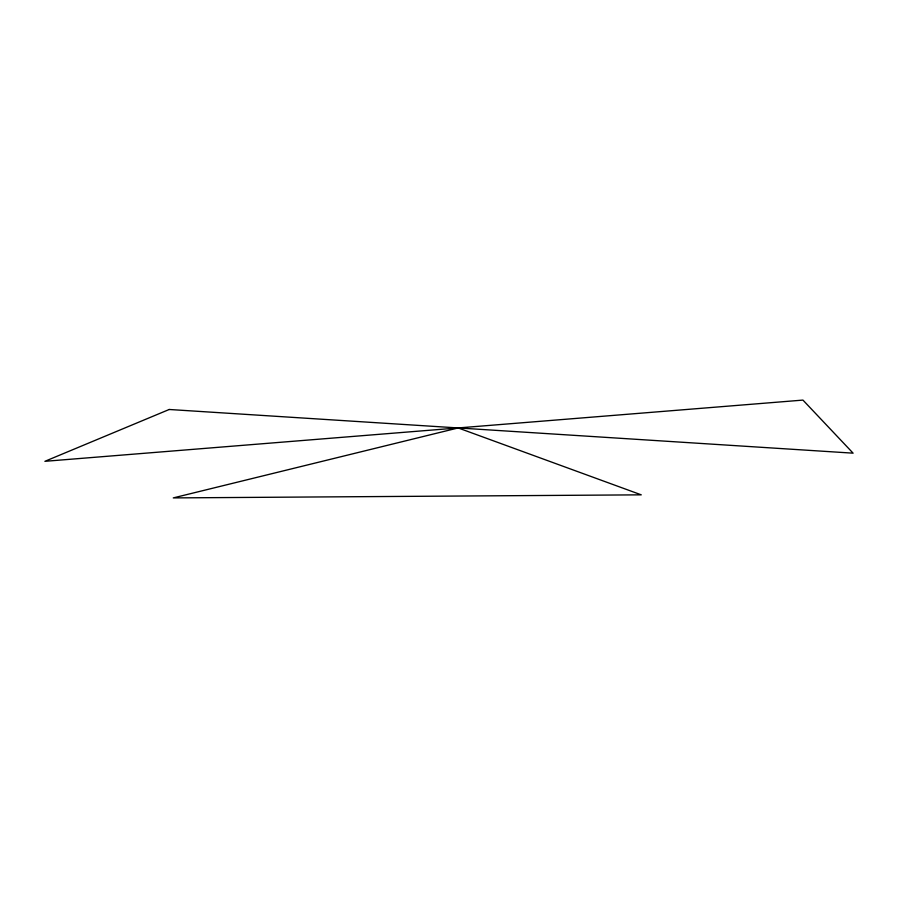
<?xml version="1.0" encoding="UTF-8"?>
<svg xmlns="http://www.w3.org/2000/svg" width="898" height="898" viewBox="0 0 898 898"><rect width="100%" height="100%" fill="white"/><g stroke="black" fill="none" stroke-linecap="round" stroke-linejoin="round"><path stroke-width="1.35" d="M169.217 409.488L44.9 461.314L802.947 400.093L853.1 453.164L169.217 409.488M458.171 427.942L173.269 497.907L641.262 494.843L458.171 427.942"/></g></svg>
